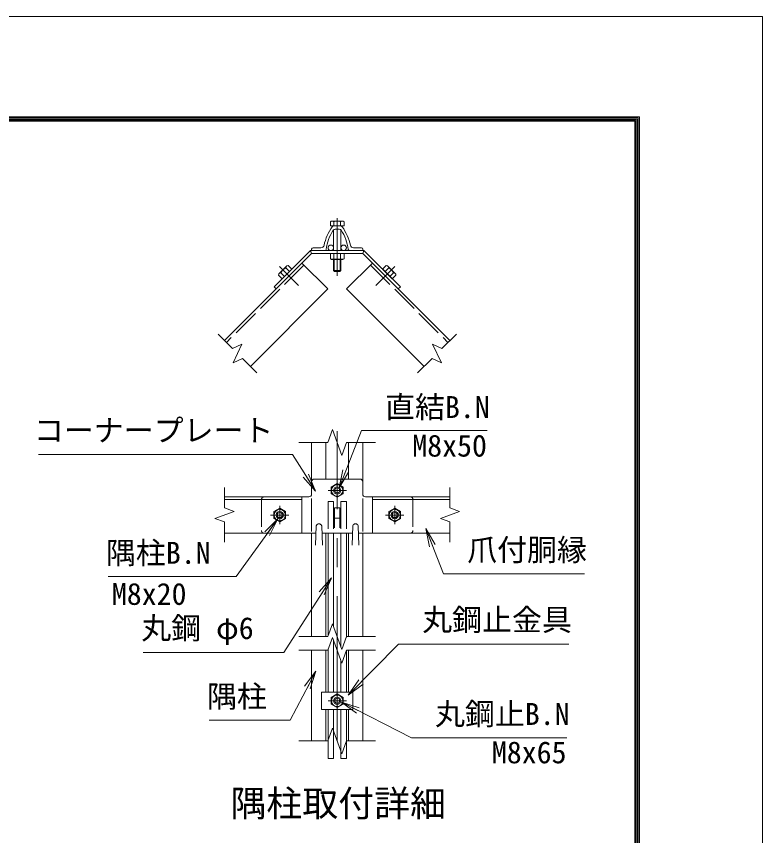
# Model space of a CAD drawing. Units: millimetres, scale not verified. Extents: x -4200 to 4200, y -2970 to 2970.
# Drawn here: x 2565 to 4200, y 1174 to 2970 of the extents above; entities that cross this region are included whole.
import ezdxf
from ezdxf.enums import TextEntityAlignment as Align

# ---------------------------------------------------------------- set-up
doc = ezdxf.new("R2010")
doc.units = ezdxf.units.MM
doc.header["$LTSCALE"] = 10
doc.linetypes.add('DASHED', pattern=[7.5, 6, -1.5])
doc.linetypes.add('USER1', pattern=[50.8, 31.75, -6.35, 6.35, -6.35])
for name, color, linetype, lineweight in [('0-0_D-STR1', 1, 'Continuous', 18), ('0-1_D-BMK', 2, 'USER1', 13), ('0-2_D-STR-DIM', 7, 'Continuous', 13), ('0-3_D-STR3', 3, 'Continuous', 13), ('0-7_D-STR-TXT', 7, 'Continuous', 13), ('0-8_0', 7, 'Continuous', 18), ('0-B_D-TTL', 7, 'Continuous', 18)]:
    doc.layers.add(name, color=color, linetype=linetype, lineweight=lineweight)
doc.layers.add('0-9_D-TTL-TXT', color=7, linetype='Continuous')
doc.styles.add('ＭＳ ゴシック', font='')
doc.styles.get('ＭＳ ゴシック').set_extended_font_data('MS Gothic')

# ---------------------------------------------------------------- blocks, each defined once
blk = doc.blocks.new('_Open')
at = {"layer": '0-8_0'}
blk.add_line((-10, 1.667), (0, 0), dxfattribs=at)
blk.add_lwpolyline([(-10, -1.667), (0, 0), (-10, 0)], dxfattribs=at)

msp = doc.modelspace()

# ---------------------------------------------------------------- linework, layer by layer
at = {"layer": '0-0_D-STR1'}
for p, q in [((3260.94, 2510.76), (3274.89, 2510.76)), ((3263.41, 2503.76), (3272.42, 2503.76)), ((3232.28, 2462.76), (3214.92, 2462.76)), ((3303.55, 2462.76), (3320.92, 2462.76)), ((3211.92, 2459.76), (3211.92, 2456.76)), ((3240.74, 2456.76), (3211.92, 2456.76)), ((3295.1, 2456.76), (3323.92, 2456.76)), ((3323.92, 2459.76), (3323.92, 2456.76)), ((3190.71, 2429.15), (3021, 2259.44)), ((3345.13, 2429.15), (3288.56, 2372.58)), ((3345.13, 2429.15), (3514.84, 2259.44)), ((3288.56, 2372.58), (3458.27, 2202.87)), ((3211.92, 1949.98), (3211.92, 2035.98)), ((3242.92, 1955.98), (3242.92, 2035.98)), ((3292.92, 1955.98), (3292.92, 2035.98)), ((3323.92, 1949.98), (3323.92, 2035.98)), ((3020.82, 1916.98), (3190.71, 1916.98)), ((3020.82, 1910.98), (3190.71, 1910.98)), ((3190.71, 1916.98), (3190.71, 1836.98)), ((3345.13, 1916.98), (3345.13, 1836.98)), ((3345.13, 1916.98), (3515.02, 1916.98)), ((3345.13, 1910.98), (3515.02, 1910.98)), ((3221.92, 1853.73), (3220.42, 1810.73)), ((3233.92, 1853.73), (3235.42, 1810.73)), ((3301.92, 1853.73), (3300.42, 1810.73)), ((3313.92, 1853.73), (3315.42, 1810.73)), ((3020.82, 1836.98), (3190.71, 1836.98)), ((3211.92, 1610.72), (3211.92, 1836.98)), ((3242.92, 1610.72), (3242.92, 1836.98)), ((3292.92, 1610.72), (3292.92, 1836.98)), ((3323.92, 1610.72), (3323.92, 1836.98)), ((3345.13, 1836.98), (3515.02, 1836.98)), ((3211.92, 1381.76), (3211.92, 1580.72)), ((3242.92, 1488.91), (3242.92, 1580.72)), ((3292.92, 1488.91), (3292.92, 1580.72)), ((3323.92, 1381.76), (3323.92, 1580.72)), ((3242.92, 1381.76), (3242.92, 1450.91)), ((3292.92, 1381.76), (3292.92, 1450.91))]:
    msp.add_line(p, q, dxfattribs=at)
at = {"layer": '0-0_D-STR1', "linetype": 'DASHED'}
for p, q in [((3194.95, 2424.9), (3025.24, 2255.2)), ((3340.89, 2424.9), (3510.6, 2255.2))]:
    msp.add_line(p, q, dxfattribs=at)
at = {"layer": '0-0_D-STR1'}
msp.add_lwpolyline([(3190.71, 2429.15), (3247.27, 2372.58), (3077.57, 2202.87)], dxfattribs=at)
for centre, radius, start, end in [((3342.92, 2446.76), 106, 144.25644, 168.25596), ((3342.92, 2446.76), 100, 146.81334, 172.74916), ((3260.94, 2505.76), 5, 90, 144.25644), ((3263.41, 2498.76), 5, 90, 146.81334), ((3272.42, 2498.76), 5, 33.18666, 90), ((3274.89, 2505.76), 5, 35.74356, 90), ((3192.92, 2446.76), 100, 7.25084, 33.18666), ((3192.92, 2446.76), 106, 11.74404, 35.74356), ((3214.92, 2459.76), 3, 90, 180), ((3232.28, 2469.76), 7, 270, 348.25596), ((3303.55, 2469.76), 7, 191.74404, 270), ((3320.92, 2459.76), 3, 0, 90), ((3240.74, 2459.76), 3, 270, 352.74916), ((3295.1, 2459.76), 3, 187.25084, 270), ((3227.92, 1851.23), 6.5, 22.61986, 157.38014), ((3307.92, 1851.23), 6.5, 22.61986, 157.38014)]:
    msp.add_arc(centre, radius, start, end, dxfattribs=at)
at = {"layer": '0-1_D-BMK'}
for p, q in [((3267.92, 2527.5), (3267.92, 2401.12)), ((3141.67, 2421.61), (3183.17, 2380.11)), ((3394.17, 2421.61), (3352.67, 2380.11)), ((3267.92, 1381.76), (3267.92, 2060.98)), ((3287.92, 1930.98), (3247.92, 1930.98)), ((3141.92, 1896.98), (3141.92, 1856.98)), ((3393.92, 1896.98), (3393.92, 1856.98)), ((3161.92, 1876.98), (3121.92, 1876.98)), ((3413.92, 1876.98), (3373.92, 1876.98)), ((3287.92, 1469.91), (3247.92, 1469.91))]:
    msp.add_line(p, q, dxfattribs=at)
at = {"layer": '0-2_D-STR-DIM'}
for p, q in [((3006.86, 2273.58), (3038.4, 2242.04)), ((3528.98, 2273.58), (3497.44, 2242.04)), ((3038.4, 2242.04), (3058.79, 2251.55)), ((3058.79, 2251.55), (3039.78, 2210.76)), ((3039.78, 2210.76), (3060.17, 2220.27)), ((3060.17, 2220.27), (3091.71, 2188.73)), ((3475.67, 2220.27), (3444.13, 2188.73)), ((3183.92, 2035.98), (3247.4, 2035.98)), ((3288.44, 2035.98), (3351.92, 2035.98)), ((3020.82, 1937.24), (3020.82, 1892.63)), ((3515.02, 1937.24), (3515.02, 1892.63)), ((3515.02, 1892.63), (3536.17, 1884.93)), ((3536.17, 1884.93), (3493.88, 1869.54)), ((3493.88, 1869.54), (3515.02, 1861.85)), ((3020.82, 1861.85), (3020.82, 1817.24)), ((3515.02, 1861.85), (3515.02, 1817.24)), ((3247.4, 1610.72), (3257.66, 1638.92)), ((3257.66, 1638.92), (3278.18, 1582.53)), ((3183.92, 1610.72), (3247.4, 1610.72)), ((3278.18, 1582.53), (3288.44, 1610.72)), ((3288.44, 1610.72), (3351.92, 1610.72)), ((3183.92, 1580.72), (3247.4, 1580.72)), ((3288.44, 1580.72), (3351.92, 1580.72)), ((3247.4, 1381.76), (3257.66, 1409.95)), ((3257.66, 1409.95), (3278.18, 1353.57)), ((3183.92, 1381.76), (3247.4, 1381.76)), ((3278.18, 1353.57), (3288.44, 1381.76)), ((3288.44, 1381.76), (3351.92, 1381.76))]:
    msp.add_line(p, q, dxfattribs=at)
for points in [[(3497.44, 2242.04), (3477.04, 2251.55), (3496.06, 2210.76), (3475.67, 2220.27)], [(3247.4, 2035.98), (3257.66, 2064.17), (3278.18, 2007.78), (3288.44, 2035.98)], [(3020.82, 1892.63), (3041.96, 1884.93), (2999.67, 1869.54), (3020.82, 1861.85)], [(3247.4, 1580.72), (3257.66, 1608.92), (3278.18, 1552.53), (3288.44, 1580.72)]]:
    msp.add_lwpolyline(points, dxfattribs=at)
at = {"layer": '0-3_D-STR3'}
for p, q in [((3255.32, 2521.36), (3252.91, 2519.97)), ((3252.91, 2510.76), (3252.91, 2519.97)), ((3280.52, 2521.36), (3255.32, 2521.36)), ((3260.41, 2510.76), (3260.41, 2519.97)), ((3275.42, 2510.76), (3275.42, 2519.97)), ((3280.52, 2521.36), (3282.93, 2519.97)), ((3282.93, 2510.76), (3282.93, 2519.97)), ((3282.93, 2510.76), (3252.91, 2510.76)), ((3259.92, 2502.34), (3259.92, 2456.76)), ((3275.92, 2502.34), (3275.92, 2456.76)), ((3209.27, 2456.76), (3129.61, 2377.1)), ((3211.92, 2450.36), (3134.14, 2372.58)), ((3209.27, 2456.76), (3326.57, 2456.76)), ((3211.92, 2450.36), (3209.27, 2456.76)), ((3211.92, 2450.36), (3323.92, 2450.36)), ((3252.91, 2450.36), (3252.91, 2438.81)), ((3252.91, 2450.36), (3282.93, 2450.36)), ((3260.41, 2450.36), (3260.41, 2438.81)), ((3275.42, 2450.36), (3275.42, 2438.81)), ((3282.93, 2450.36), (3282.93, 2438.81)), ((3323.92, 2450.36), (3326.57, 2456.76)), ((3323.92, 2450.36), (3401.7, 2372.58)), ((3326.57, 2456.76), (3406.23, 2377.1)), ((3160.34, 2424.17), (3157.54, 2423.42)), ((3168.51, 2416), (3160.34, 2424.17)), ((3252.91, 2438.81), (3255.42, 2437.36)), ((3255.42, 2437.36), (3280.42, 2437.36)), ((3259.92, 2437.36), (3259.92, 2413.16)), ((3261.42, 2437.36), (3261.42, 2411.66)), ((3274.42, 2437.36), (3274.42, 2411.66)), ((3275.92, 2437.36), (3275.92, 2413.16)), ((3282.93, 2438.81), (3280.42, 2437.36)), ((3157.54, 2423.42), (3139.87, 2405.74)), ((3152.59, 2400.08), (3144.42, 2408.25)), ((3168.51, 2416), (3147.28, 2394.77)), ((3163.2, 2410.7), (3155.04, 2418.86)), ((3273.52, 2410.76), (3262.32, 2410.76)), ((3275.92, 2413.16), (3273.52, 2410.76)), ((3367.33, 2416), (3388.56, 2394.77)), ((3372.63, 2410.7), (3380.8, 2418.86)), ((3378.3, 2423.42), (3395.97, 2405.74)), ((3383.25, 2400.08), (3391.42, 2408.25)), ((3139.11, 2402.94), (3139.87, 2405.74)), ((3147.28, 2394.77), (3139.11, 2402.94)), ((3134.14, 2372.58), (3129.61, 2377.1)), ((3401.7, 2372.58), (3406.23, 2377.1)), ((3211.92, 1949.98), (3211.92, 1922.98)), ((3217.92, 1955.98), (3317.92, 1955.98)), ((3323.92, 1949.98), (3323.92, 1922.98)), ((3107.92, 1916.98), (3205.92, 1916.98)), ((3211.92, 1840.98), (3211.92, 1912.98)), ((3323.92, 1840.98), (3323.92, 1913.17)), ((3329.92, 1916.98), (3427.92, 1916.98)), ((3141.92, 1891.99), (3128.92, 1884.48)), ((3154.92, 1884.48), (3141.92, 1891.99)), ((3261.92, 1892.98), (3261.92, 1848.92)), ((3273.92, 1892.98), (3261.92, 1892.98)), ((3273.92, 1892.98), (3273.92, 1848.92)), ((3393.92, 1891.99), (3380.92, 1884.48)), ((3406.92, 1884.48), (3393.92, 1891.99)), ((3128.92, 1884.48), (3128.92, 1869.47)), ((3128.92, 1869.47), (3141.92, 1861.96)), ((3141.92, 1861.96), (3154.92, 1869.47)), ((3154.92, 1869.47), (3154.92, 1884.48)), ((3273.92, 1870.32), (3261.92, 1870.32)), ((3380.92, 1884.48), (3380.92, 1869.47)), ((3380.92, 1869.47), (3393.92, 1861.96)), ((3393.92, 1861.96), (3406.92, 1869.47)), ((3406.92, 1869.47), (3406.92, 1884.48)), ((3107.92, 1836.98), (3221.33, 1836.98)), ((3234.5, 1836.98), (3301.33, 1836.98)), ((3247.92, 1836.98), (3247.92, 1612.16)), ((3259.92, 1836.98), (3259.92, 1632.7)), ((3275.92, 1836.98), (3275.92, 1588.75)), ((3287.92, 1836.98), (3287.92, 1609.29)), ((3314.5, 1836.98), (3427.92, 1836.98)), ((3259.92, 1602.7), (3259.92, 1488.91)), ((3247.92, 1582.16), (3247.92, 1488.91)), ((3287.92, 1579.29), (3287.92, 1488.91)), ((3275.92, 1558.75), (3275.92, 1488.91)), ((3233.52, 1488.91), (3302.32, 1488.91)), ((3267.92, 1484.92), (3254.92, 1477.41)), ((3254.92, 1477.41), (3254.92, 1462.4)), ((3280.92, 1477.41), (3267.92, 1484.92)), ((3280.92, 1462.4), (3280.92, 1477.41)), ((3302.32, 1488.91), (3302.32, 1450.91)), ((3254.92, 1462.4), (3267.92, 1454.9)), ((3267.92, 1454.9), (3280.92, 1462.4)), ((3247.92, 1450.91), (3247.92, 1343.51)), ((3259.92, 1450.91), (3259.92, 1343.51)), ((3275.92, 1450.91), (3275.92, 1343.51)), ((3287.92, 1450.91), (3287.92, 1343.51)), ((3247.92, 1343.51), (3259.92, 1343.51)), ((3275.92, 1343.51), (3287.92, 1343.51))]:
    msp.add_line(p, q, dxfattribs=at)
at = {"layer": '0-3_D-STR3', "linetype": 'DASHED'}
for p, q in [((3101.92, 1910.98), (3101.92, 1842.98)), ((3247.92, 1906.98), (3247.92, 1836.98)), ((3247.92, 1906.98), (3259.92, 1906.98)), ((3259.92, 1906.98), (3259.92, 1836.98)), ((3287.92, 1906.98), (3275.92, 1906.98)), ((3275.92, 1906.98), (3275.92, 1836.98)), ((3287.92, 1906.98), (3287.92, 1836.98)), ((3433.92, 1910.98), (3433.92, 1842.98))]:
    msp.add_line(p, q, dxfattribs=at)
at = {"layer": '0-3_D-STR3'}
for points in [[(3367.33, 2416), (3375.49, 2424.17), (3378.3, 2423.42)], [(3275.92, 2413.16), (3259.92, 2413.16), (3262.32, 2410.76)], [(3388.56, 2394.77), (3396.72, 2402.94), (3395.97, 2405.74)], [(3233.52, 1488.91), (3233.52, 1450.91), (3302.32, 1450.91)]]:
    msp.add_lwpolyline(points, dxfattribs=at)
msp.add_lwpolyline([(3280.92, 1938.48), (3267.92, 1945.99), (3254.92, 1938.48), (3254.92, 1923.47), (3267.92, 1915.96), (3280.92, 1923.47)], close=True, dxfattribs=at)
for centre, radius in [((3253.92, 2462.76), 6), ((3281.92, 2462.76), 6), ((3267.92, 1930.98), 12.5), ((3267.92, 1930.98), 8), ((3267.92, 1930.98), 5.6), ((3141.92, 1876.98), 12.5), ((3393.92, 1876.98), 12.5), ((3141.92, 1876.98), 8), ((3141.92, 1876.98), 5.6), ((3393.92, 1876.98), 8), ((3393.92, 1876.98), 5.6), ((3267.92, 1469.91), 12.5), ((3267.92, 1469.91), 8), ((3267.92, 1469.91), 5.6)]:
    msp.add_circle(centre, radius, dxfattribs=at)
for centre, radius, start, end in [((3256.66, 2514.48), 6.64, 55.61585, 124.38415), ((3267.92, 2496.29), 24.84, 72.4121, 107.5879), ((3279.18, 2514.48), 6.64, 55.61585, 124.38415), ((3161.57, 2417.64), 6.64, 100.61585, 169.38416), ((3256.66, 2444.29), 6.64, 235.61585, 304.38416), ((3267.92, 2462.49), 24.84, 252.4121, 287.5879), ((3279.18, 2444.29), 6.64, 235.61586, 304.38414), ((3374.27, 2417.64), 6.64, 10.61584, 79.38415), ((3145.65, 2401.72), 6.64, 100.61586, 169.38414), ((3166.47, 2396.81), 24.84, 117.4121, 152.5879), ((3369.37, 2396.81), 24.84, 27.4121, 62.5879), ((3390.19, 2401.72), 6.64, 10.61586, 79.38414), ((3217.92, 1949.98), 6, 90, 180), ((3317.92, 1949.98), 6, 0, 90), ((3205.92, 1922.98), 6, 270, 0), ((3329.92, 1922.98), 6, 180, 270)]:
    msp.add_arc(centre, radius, start, end, dxfattribs=at)
at = {"layer": '0-3_D-STR3', "linetype": 'DASHED'}
for centre, start, end in [((3107.92, 1910.98), 90, 180), ((3427.92, 1910.98), 0, 90), ((3107.92, 1842.98), 180, 270), ((3427.92, 1842.98), 270, 0)]:
    msp.add_arc(centre, 6, start, end, dxfattribs=at)
at = {"layer": '0-7_D-STR-TXT'}
for points in [[(3596.83, 2062.64), (3321.29, 2062.64), (3272.83, 1938.35)], [(2613.44, 2009.99), (3169.69, 2009.99), (3219.56, 1931.26)], [(2766.25, 1742.11), (3046.25, 1742.11), (3136.81, 1867)], [(3809.83, 1748.29), (3500.78, 1748.29), (3462.85, 1845.46)], [(2842.88, 1575.83), (3150.91, 1575.83), (3254.57, 1737.39)], [(3775.15, 1593.78), (3402.4, 1593.78), (3293.59, 1483.85)], [(2987.67, 1427.33), (3164.99, 1427.33), (3220.06, 1532.7)], [(3771.28, 1388.72), (3430.51, 1388.72), (3279.31, 1465.87)]]:
    msp.add_lwpolyline(points, dxfattribs=at)
at = {"layer": '0-B_D-TTL', "color": 2}
msp.add_lwpolyline([(-4200, 2970), (4200, 2970), (4200, -2970), (-4200, -2970)], close=True, dxfattribs=at)
at = {"layer": '0-B_D-TTL'}
for points in [[(-3930, 2750), (3930, 2750), (3930, -2750), (-3930, -2750)], [(-3927.5, 2747.5), (3927.5, 2747.5), (3927.5, -2747.5), (-3927.5, -2747.5)], [(-3925, 2745), (3925, 2745), (3925, -2745), (-3925, -2745)], [(-3922.5, 2742.5), (3922.5, 2742.5), (3922.5, -2742.5), (-3922.5, -2742.5)], [(-3920, 2740), (3920, 2740), (3920, -2740), (-3920, -2740)]]:
    msp.add_lwpolyline(points, close=True, dxfattribs=at)

# ---------------------------------------------------------------- block references
at = {"layer": '0-7_D-STR-TXT', "xscale": 4, "yscale": 4}
for p, rotation in [((3272.11, 1936.49), 248.70302), ((3220.63, 1929.57), 302.35352), ((3137.99, 1868.62), 54.05425), ((3462.12, 1847.32), 111.32593), ((3255.65, 1739.07), 57.31418), ((3220.98, 1534.47), 62.4069), ((3292.18, 1482.42), 225.29487), ((3277.53, 1466.78), 152.96685)]:
    msp.add_blockref('_Open', p, dxfattribs=dict(at, rotation=rotation))

# ---------------------------------------------------------------- texts
at = {"layer": '0-7_D-STR-TXT', "style": 'ＭＳ ゴシック'}
for s, p in [('直結B.N', (3372.72, 2075.23)), ('コーナープレート', (2603.29, 2024.22)), ('M8x50', (3432.35, 1990.65)), ('爪付胴縁', (3552.72, 1762.27)), ('隅柱B.N', (2761.17, 1755.71)), ('M8x20', (2774.15, 1665.7)), ('丸鋼止金具', (3454.08, 1609.03)), ('丸鋼 φ6', (2838.56, 1590.7)), ('隅柱', (2982.59, 1440.93)), ('丸鋼止B.N', (3482.19, 1402.57)), ('M8x65', (3606.8, 1318.4))]:
    msp.add_text(s, height=48.09, dxfattribs=at).set_placement(p, align=Align.BOTTOM_LEFT)
at = {"layer": '0-9_D-TTL-TXT', "style": 'ＭＳ ゴシック'}
msp.add_text('隅柱取付詳細', height=57.7, dxfattribs=at).set_placement((3034.01, 1198.88), align=Align.BOTTOM_LEFT)

doc.saveas('drawing.dxf')
